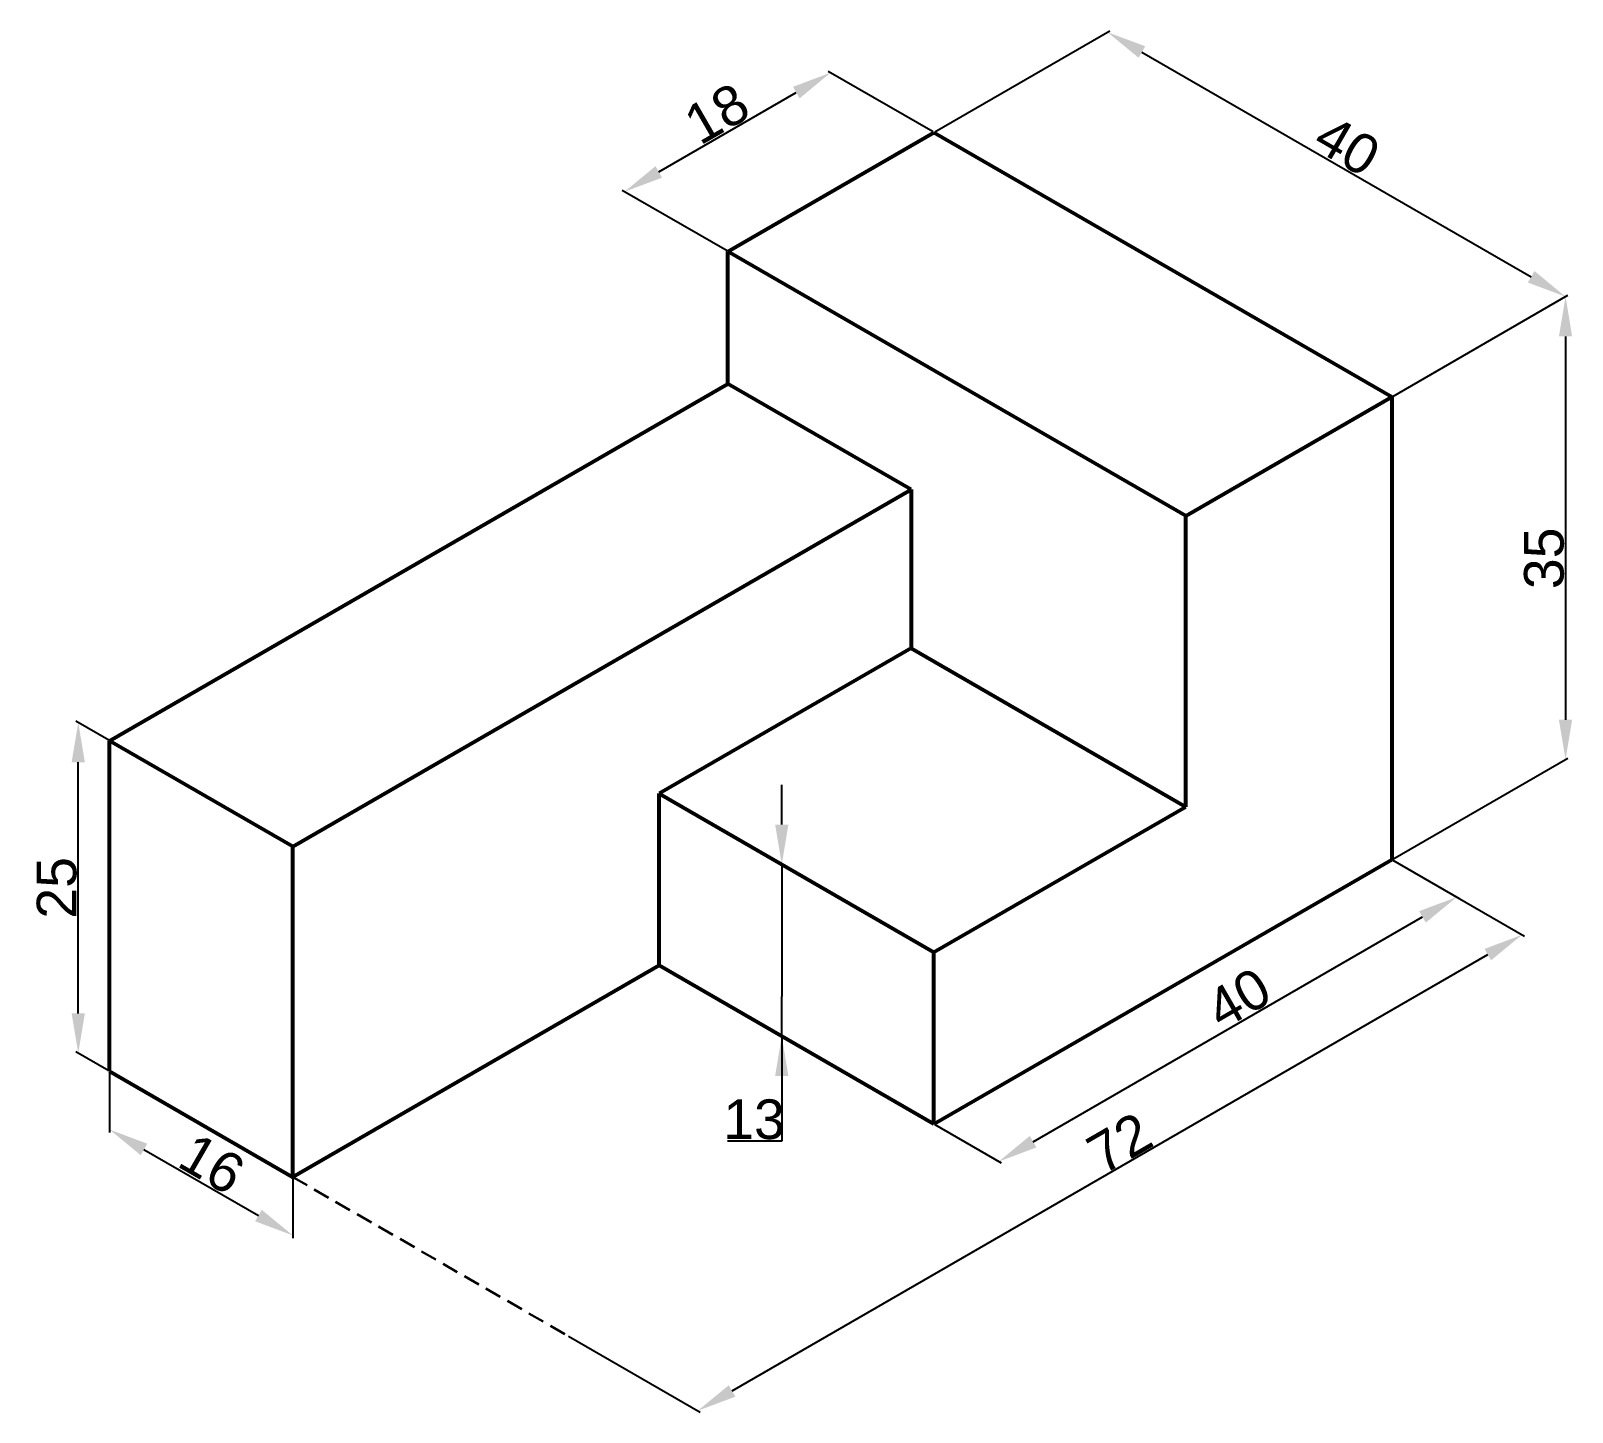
# Model space of a CAD drawing. Header units: millimetres. Extents: x -9 to 108, y -8 to 97.
import ezdxf

# ---------------------------------------------------------------- set-up
doc = ezdxf.new("R2010")
doc.units = ezdxf.units.MM
doc.header["$MEASUREMENT"] = 0
doc.linetypes.add('HIDDEN', pattern=[0.375, 0.25, -0.125])
doc.layers.add('dim', color=250, linetype='Continuous', lineweight=30)
doc.layers.add('object', color=160, linetype='Continuous', lineweight=53)
doc.styles.get("Standard").update_dxf_attribs({"font": 'arial.ttf'})
doc.dimstyles.new('krishna', dxfattribs={"dimtxt": 3, "dimasz": 3, "dimexe": 0.18, "dimexo": 0.0625, "dimgap": 0.09, "dimtad": 1, "dimdec": 0, "dimzin": 0, "dimdsep": 46, "dimtxsty": 'Standard', "dimcen": 0.09, "dimadec": 0, "dimazin": 0, "dimtfac": 1, "dimtdec": 0, "dimtofl": 0, "dimtmove": 0, "dimatfit": 3, "dimfxl": 1, "dimtolj": 1, "dimtzin": 0, "dimarcsym": 0})
doc.dimstyles.get("Standard").update_dxf_attribs({"dimtxt": 3, "dimasz": 3, "dimexe": 0.18, "dimexo": 0.0625, "dimgap": 0.09, "dimtad": 1, "dimtoh": 1, "dimdec": 0, "dimzin": 0, "dimdsep": 46, "dimtxsty": 'Standard', "dimcen": 0.09, "dimadec": 0, "dimazin": 0, "dimtfac": 1, "dimtdec": 0, "dimtmove": 0, "dimatfit": 3, "dimfxl": 1, "dimtolj": 1, "dimtzin": 0, "dimarcsym": 0})

# ---------------------------------------------------------------- blocks, each defined once
blk = doc.blocks.new('*D1')
at = {"layer": 'Defpoints', "color": 0, "transparency": 16777216}
for p in [(-5.31, 44.48), (-2.94, 43.11), (-2.94, 18.11)]:
    blk.add_point(p, dxfattribs=at)
at = {"layer": 'dim', "color": 0, "lineweight": -2, "transparency": 16777216}
for p, q in [((-3, 43.15), (-5.49, 44.58)), ((-5.31, 22.48), (-5.31, 41.48)), ((-3, 18.15), (-5.49, 19.58))]:
    blk.add_line(p, q, dxfattribs=at)
at = {"layer": 'dim', "color": 0, "transparency": 16777216}
for points in [[(-5.81, 41.48), (-4.81, 41.48), (-5.31, 44.48)], [(-5.81, 22.48), (-4.81, 22.48), (-5.31, 19.48)]]:
    blk.add_solid(points, dxfattribs=at)
at = {"layer": 'dim', "color": 0, "transparency": 16777216, "insert": (-6.93, 31.98), "char_height": 3, "attachment_point": 5, "rotation": 90}
blk.add_mtext('\\A1;25', dxfattribs=at)
blk = doc.blocks.new('*D2')
at = {"layer": 'Defpoints', "color": 0, "transparency": 16777216}
for p in [(-2.94, 18.11), (10.91, 10.11), (10.91, 5.7)]:
    blk.add_point(p, dxfattribs=at)
at = {"layer": 'dim', "color": 0, "lineweight": -2, "transparency": 16777216}
for p, q in [((-2.94, 18.04), (-2.94, 13.49)), ((-0.34, 12.2), (8.32, 7.2)), ((10.91, 10.04), (10.91, 5.49))]:
    blk.add_line(p, q, dxfattribs=at)
at = {"layer": 'dim', "color": 0, "transparency": 16777216}
for points in [[(-0.09, 12.63), (-0.59, 11.76), (-2.94, 13.7)], [(8.57, 7.63), (8.07, 6.76), (10.91, 5.7)]]:
    blk.add_solid(points, dxfattribs=at)
at = {"layer": 'dim', "color": 0, "transparency": 16777216, "insert": (4.8, 11.1), "char_height": 3, "attachment_point": 5, "rotation": 330}
blk.add_mtext('\\A1;16', dxfattribs=at)
blk = doc.blocks.new('*D3')
at = {"layer": 'Defpoints', "color": 0, "transparency": 16777216}
for p in [(59.41, 27.11), (47.9, 20.76), (59.41, 14.11)]:
    blk.add_point(p, dxfattribs=at)
at = {"layer": 'dim', "color": 0, "lineweight": -2, "transparency": 16777216}
for p, q in [((47.9, 36.76), (47.9, 39.76)), ((59.35, 27.15), (47.72, 33.86)), ((47.9, 33.76), (47.9, 30.76)), ((47.9, 30.76), (47.9, 23.76)), ((47.9, 20.76), (47.9, 23.76)), ((59.35, 14.15), (47.72, 20.86)), ((47.9, 20.76), (47.9, 12.83)), ((47.9, 17.76), (47.9, 14.76)), ((47.9, 12.83), (43.8, 12.83))]:
    blk.add_line(p, q, dxfattribs=at)
at = {"layer": 'dim', "color": 0, "transparency": 16777216}
for points in [[(47.4, 36.76), (48.4, 36.76), (47.9, 33.76)], [(47.4, 17.76), (48.4, 17.76), (47.9, 20.76)]]:
    blk.add_solid(points, dxfattribs=at)
at = {"layer": 'dim', "color": 0, "transparency": 16777216, "insert": (45.8, 14.46), "char_height": 3, "attachment_point": 5}
blk.add_mtext('\\A1;13', dxfattribs=at)
blk = doc.blocks.new('*D4')
at = {"layer": 'Defpoints', "color": 0, "transparency": 16777216}
for p in [(94.05, 34.11), (98.95, 31.28), (59.41, 14.11)]:
    blk.add_point(p, dxfattribs=at)
at = {"layer": 'dim', "color": 0, "lineweight": -2, "transparency": 16777216}
for p, q in [((94.12, 34.08), (99.13, 31.18)), ((66.91, 12.78), (96.36, 29.78)), ((59.47, 14.08), (64.49, 11.18))]:
    blk.add_line(p, q, dxfattribs=at)
at = {"layer": 'dim', "color": 0, "transparency": 16777216}
for points in [[(96.11, 30.22), (96.61, 29.35), (98.95, 31.28)], [(66.66, 13.22), (67.16, 12.35), (64.31, 11.28)]]:
    blk.add_solid(points, dxfattribs=at)
at = {"layer": 'dim', "color": 0, "transparency": 16777216, "insert": (82.44, 23.62), "char_height": 3, "attachment_point": 5, "rotation": 30}
blk.add_mtext('\\A1;40', dxfattribs=at)
blk = doc.blocks.new('*D5')
at = {"layer": 'Defpoints', "color": 0, "transparency": 16777216}
for p in [(94.05, 34.11), (103.89, 28.43), (31.7, -1.89)]:
    blk.add_point(p, dxfattribs=at)
at = {"layer": 'dim', "color": 0, "lineweight": -2, "transparency": 16777216}
for p, q in [((94.12, 34.08), (104.07, 28.33)), ((44.14, -6.07), (101.3, 26.93)), ((31.76, -1.92), (41.72, -7.67))]:
    blk.add_line(p, q, dxfattribs=at)
at = {"layer": 'dim', "color": 0, "transparency": 16777216}
for points in [[(101.05, 27.36), (101.55, 26.5), (103.89, 28.43)], [(43.89, -5.64), (44.39, -6.5), (41.54, -7.57)]]:
    blk.add_solid(points, dxfattribs=at)
at = {"layer": 'dim', "color": 0, "transparency": 16777216, "insert": (73.44, 12.69), "char_height": 3, "attachment_point": 5, "rotation": 30}
blk.add_mtext('\\A1;72', dxfattribs=at)
blk = doc.blocks.new('*D6')
at = {"layer": 'Defpoints', "color": 0, "transparency": 16777216}
for p in [(51.59, 93.63), (59.41, 89.11), (43.82, 80.11)]:
    blk.add_point(p, dxfattribs=at)
at = {"layer": 'dim', "color": 0, "lineweight": -2, "transparency": 16777216}
for p, q in [((59.35, 89.15), (51.41, 93.73)), ((38.6, 86.13), (49, 92.13)), ((43.76, 80.15), (35.83, 84.73))]:
    blk.add_line(p, q, dxfattribs=at)
at = {"layer": 'dim', "color": 0, "transparency": 16777216}
for points in [[(48.75, 92.56), (49.25, 91.69), (51.59, 93.63)], [(38.35, 86.56), (38.85, 85.69), (36.01, 84.63)]]:
    blk.add_solid(points, dxfattribs=at)
at = {"layer": 'dim', "color": 0, "transparency": 16777216, "insert": (42.99, 90.53), "char_height": 3, "attachment_point": 5, "rotation": 30}
blk.add_mtext('\\A1;18', dxfattribs=at)
blk = doc.blocks.new('*D7')
at = {"layer": 'Defpoints', "color": 0, "transparency": 16777216}
for p in [(59.41, 89.11), (107.18, 76.69), (94.05, 69.11)]:
    blk.add_point(p, dxfattribs=at)
at = {"layer": 'dim', "color": 0, "lineweight": -2, "transparency": 16777216}
for p, q in [((59.47, 89.15), (72.72, 96.8)), ((75.14, 95.19), (104.58, 78.19)), ((94.12, 69.15), (107.36, 76.8))]:
    blk.add_line(p, q, dxfattribs=at)
at = {"layer": 'dim', "color": 0, "transparency": 16777216}
for points in [[(75.39, 95.63), (74.89, 94.76), (72.54, 96.69)], [(104.83, 78.63), (104.33, 77.76), (107.18, 76.69)]]:
    blk.add_solid(points, dxfattribs=at)
at = {"layer": 'dim', "color": 0, "transparency": 16777216, "insert": (90.67, 88.1), "char_height": 3, "attachment_point": 5, "rotation": 330}
blk.add_mtext('\\A1;40', dxfattribs=at)
blk = doc.blocks.new('*D8')
at = {"layer": 'Defpoints', "color": 0, "transparency": 16777216}
for p in [(94.05, 69.11), (107.18, 41.69), (94.05, 34.11)]:
    blk.add_point(p, dxfattribs=at)
at = {"layer": 'dim', "color": 0, "lineweight": -2, "transparency": 16777216}
for p, q in [((94.12, 69.15), (107.36, 76.8)), ((107.18, 73.69), (107.18, 44.69)), ((94.12, 34.15), (107.36, 41.8))]:
    blk.add_line(p, q, dxfattribs=at)
at = {"layer": 'dim', "color": 0, "transparency": 16777216}
for points in [[(106.68, 73.69), (107.68, 73.69), (107.18, 76.69)], [(106.68, 44.69), (107.68, 44.69), (107.18, 41.69)]]:
    blk.add_solid(points, dxfattribs=at)
at = {"layer": 'dim', "color": 0, "transparency": 16777216, "insert": (105.56, 56.9), "char_height": 3, "attachment_point": 5, "rotation": 90}
blk.add_mtext('\\A1;35', dxfattribs=at)

msp = doc.modelspace()

# ---------------------------------------------------------------- linework, layer by layer
at = {"layer": 'dim', "linetype": 'HIDDEN', "ltscale": 5}
msp.add_line((10.91, 10.11), (31.7, -1.89), dxfattribs=at)
at = {"layer": 'object'}
for p, q in [((43.82, 80.11), (59.41, 89.11)), ((59.41, 89.11), (94.05, 69.11)), ((43.82, 70.11), (43.82, 80.11)), ((78.46, 60.11), (43.82, 80.11)), ((-2.94, 43.11), (43.82, 70.11)), ((57.68, 62.11), (43.82, 70.11)), ((78.46, 60.11), (94.05, 69.11)), ((94.05, 69.11), (94.05, 34.11)), ((10.91, 35.11), (57.68, 62.11)), ((57.68, 62.11), (57.68, 50.11)), ((78.46, 38.11), (78.46, 60.11)), ((57.68, 50.11), (38.63, 39.11)), ((57.68, 50.11), (78.46, 38.11)), ((-2.94, 18.11), (-2.94, 43.11)), ((10.91, 35.11), (-2.94, 43.11)), ((38.63, 26.11), (38.63, 39.11)), ((38.63, 39.11), (59.41, 27.11)), ((59.41, 27.11), (78.46, 38.11)), ((10.91, 10.11), (10.91, 35.11)), ((94.05, 34.11), (59.41, 14.11)), ((59.41, 14.11), (59.41, 27.11)), ((38.63, 26.11), (10.91, 10.11)), ((59.41, 14.11), (38.63, 26.11)), ((-2.94, 18.11), (10.91, 10.11))]:
    msp.add_line(p, q, dxfattribs=at)

# ---------------------------------------------------------------- dimensions: what is measured, and where the dimension line sits
at = {"layer": 'dim'}
for p1, p2, distance, picture, middle in [((59.41, 89.11), (94.05, 69.11), 13.13, '*D7', (90.67, 88.1)), ((43.82, 80.11), (59.41, 89.11), 7.82, '*D6', (42.99, 90.53)), ((-2.94, 18.11), (10.91, 10.11), -3.82, '*D2', (4.8, 11.1))]:
    dim = msp.add_aligned_dim(p1=p1, p2=p2, distance=distance, dimstyle='Standard', dxfattribs=at)
    dim.commit()
    dim.dimension.update_dxf_attribs({"geometry": picture, "text_midpoint": middle})
for base, p1, p2, angle, picture, middle, dimtype in [((107.18, 41.69), (94.05, 69.11), (94.05, 34.11), 90, '*D8', (107.18, 56.9), 160), ((47.9, 20.76), (59.41, 27.11), (59.41, 14.11), 90, '*D3', (45.8, 12.83), 160), ((103.89, 28.43), (31.7, -1.89), (94.05, 34.11), 30, '*D5', (74.24, 11.31), 161), ((98.95, 31.28), (59.41, 14.11), (94.05, 34.11), 30, '*D4', (83.26, 22.22), 161)]:
    dim = msp.add_linear_dim(base=base, p1=p1, p2=p2, angle=angle, dimstyle='Standard', dxfattribs=at)
    dim.commit()
    dim.dimension.update_dxf_attribs({"geometry": picture, "text_midpoint": middle, "dimtype": dimtype})
dim = msp.add_linear_dim(base=(-5.31, 44.48), p1=(-2.94, 18.11), p2=(-2.94, 43.11), angle=90, dimstyle='krishna', dxfattribs=at)
dim.commit()
dim.dimension.update_dxf_attribs({"geometry": '*D1', "text_midpoint": (-6.93, 31.98)})

doc.saveas('drawing.dxf')
